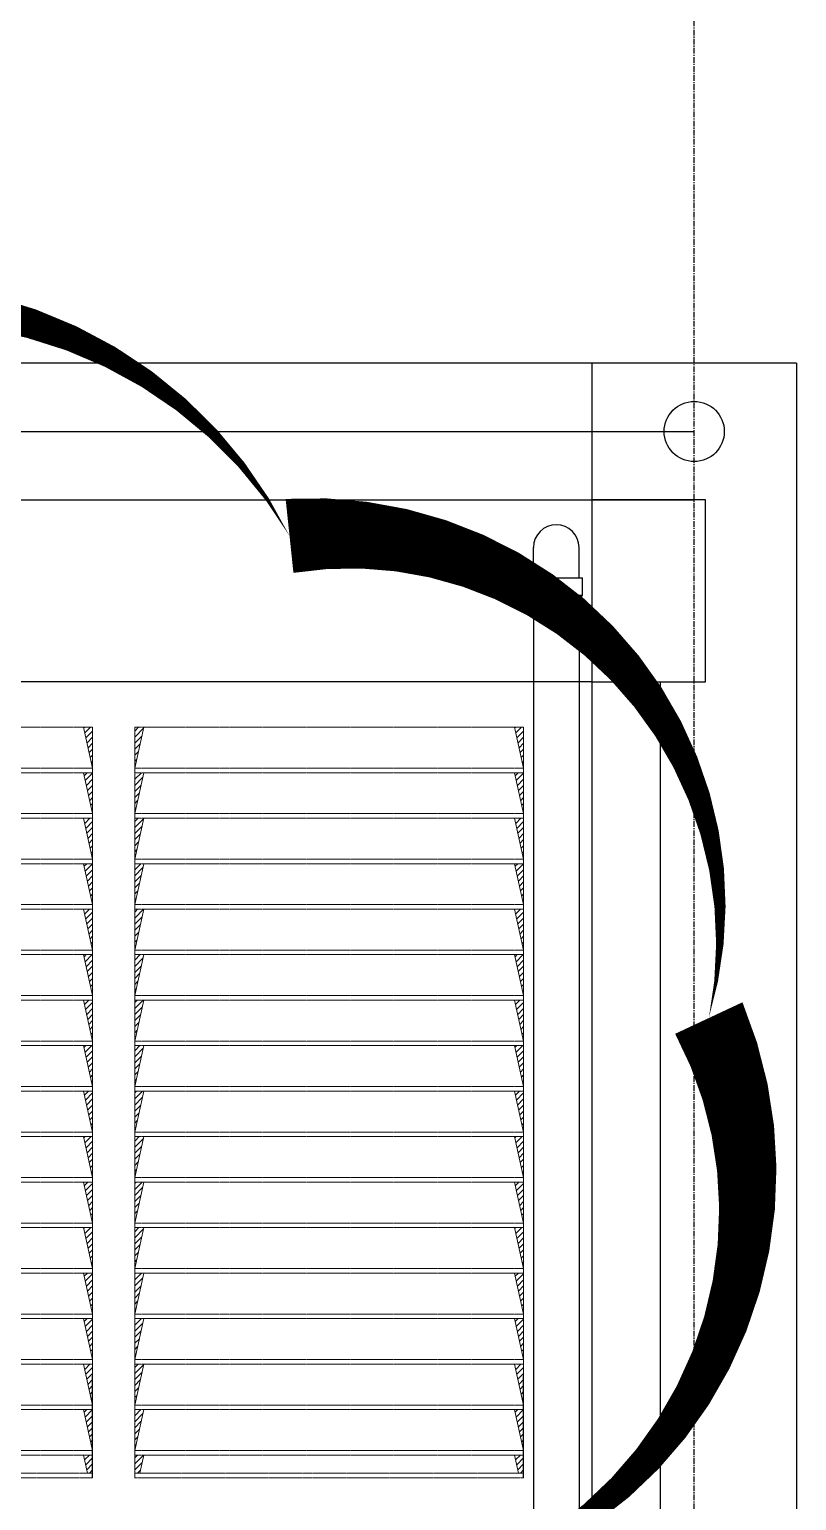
# Model space of a CAD drawing. Header units: inches. Extents: x 102027 to 175311, y -32523 to 10797.
# Drawn here: x 135676 to 137363, y 955 to 4189 of the extents above; entities that cross this region are included whole.
import ezdxf

# ---------------------------------------------------------------- set-up
doc = ezdxf.new("R2010")
doc.units = ezdxf.units.IN
doc.header["$MEASUREMENT"] = 0
doc.linetypes.add('CENTER', pattern=[2, 1.25, -0.25, 0.25, -0.25])
doc.linetypes.add('HIDDEN', pattern=[0.375, 0.25, -0.125])
for name, color, linetype in [('1', 1, 'CENTER'), ('M-CLOUD', 2, 'Continuous'), ('M-X-BKGD', 8, 'Continuous')]:
    doc.layers.add(name, color=color, linetype=linetype)
doc.layers.add('grid nos', color=253, linetype='Continuous', lineweight=0)

# ---------------------------------------------------------------- blocks, each defined once
blk = doc.blocks.new('VIL LOUVER 1')
at = {"layer": '1', "color": 170, "lineweight": 0}
for p, q in [((110379.7, 13061.1), (111234.7, 13061.1)), ((111214.7, 13061.1), (111234.7, 13061.1)), ((111214.7, 13061.1), (111234.7, 13061.1)), ((111234.7, 11411.1), (111234.7, 13061.1)), ((111234.7, 13061.1), (111234.7, 11411.1)), ((111327.2, 13061.1), (112182.2, 13061.1)), ((111327.2, 11761.1), (111327.2, 13061.1)), ((111327.2, 13061.1), (111327.2, 11761.1)), ((112162.2, 13061.1), (112182.2, 13061.1)), ((112162.2, 13061.1), (112182.2, 13061.1)), ((112182.2, 11411.1), (112182.2, 13061.1)), ((112182.2, 13061.1), (112182.2, 11411.1)), ((110379.7, 12971.1), (111234.7, 12971.1)), ((111327.2, 12971.1), (112182.2, 12971.1)), ((110379.7, 12961.1), (111234.7, 12961.1)), ((111214.7, 12961.1), (111234.7, 12961.1)), ((111214.7, 12961.1), (111234.7, 12961.1)), ((111327.2, 12961.1), (112182.2, 12961.1)), ((112162.2, 12961.1), (112182.2, 12961.1)), ((112162.2, 12961.1), (112182.2, 12961.1)), ((110379.7, 12871.1), (111234.7, 12871.1)), ((110379.7, 12861.1), (111234.7, 12861.1)), ((111214.7, 12861.1), (111234.7, 12861.1)), ((111214.7, 12861.1), (111234.7, 12861.1)), ((111327.2, 12871.1), (112182.2, 12871.1)), ((111327.2, 12861.1), (112182.2, 12861.1)), ((112162.2, 12861.1), (112182.2, 12861.1)), ((112162.2, 12861.1), (112182.2, 12861.1)), ((110379.7, 12771.1), (111234.7, 12771.1)), ((110379.7, 12761.1), (111234.7, 12761.1)), ((111214.7, 12761.1), (111234.7, 12761.1)), ((111214.7, 12761.1), (111234.7, 12761.1)), ((111327.2, 12771.1), (112182.2, 12771.1)), ((111327.2, 12761.1), (112182.2, 12761.1)), ((112162.2, 12761.1), (112182.2, 12761.1)), ((112162.2, 12761.1), (112182.2, 12761.1)), ((110379.7, 12671.1), (111234.7, 12671.1)), ((110379.7, 12661.1), (111234.7, 12661.1)), ((111214.7, 12661.1), (111234.7, 12661.1)), ((111214.7, 12661.1), (111234.7, 12661.1)), ((111327.2, 12671.1), (112182.2, 12671.1)), ((111327.2, 12661.1), (112182.2, 12661.1)), ((112162.2, 12661.1), (112182.2, 12661.1)), ((112162.2, 12661.1), (112182.2, 12661.1)), ((110379.7, 12571.1), (111234.7, 12571.1)), ((110379.7, 12561.1), (111234.7, 12561.1)), ((111214.7, 12561.1), (111234.7, 12561.1)), ((111214.7, 12561.1), (111234.7, 12561.1)), ((111327.2, 12571.1), (112182.2, 12571.1)), ((111327.2, 12561.1), (112182.2, 12561.1)), ((112162.2, 12561.1), (112182.2, 12561.1)), ((112162.2, 12561.1), (112182.2, 12561.1)), ((110379.7, 12471.1), (111234.7, 12471.1)), ((110379.7, 12461.1), (111234.7, 12461.1)), ((111214.7, 12461.1), (111234.7, 12461.1)), ((111214.7, 12461.1), (111234.7, 12461.1)), ((111327.2, 12471.1), (112182.2, 12471.1)), ((111327.2, 12461.1), (112182.2, 12461.1)), ((112162.2, 12461.1), (112182.2, 12461.1)), ((112162.2, 12461.1), (112182.2, 12461.1)), ((110379.7, 12371.1), (111234.7, 12371.1)), ((110379.7, 12361.1), (111234.7, 12361.1)), ((111214.7, 12361.1), (111234.7, 12361.1)), ((111214.7, 12361.1), (111234.7, 12361.1)), ((111327.2, 12371.1), (112182.2, 12371.1)), ((111327.2, 12361.1), (112182.2, 12361.1)), ((112162.2, 12361.1), (112182.2, 12361.1)), ((112162.2, 12361.1), (112182.2, 12361.1)), ((110379.7, 12271.1), (111234.7, 12271.1)), ((110379.7, 12261.1), (111234.7, 12261.1)), ((111214.7, 12261.1), (111234.7, 12261.1)), ((111214.7, 12261.1), (111234.7, 12261.1)), ((111327.2, 12271.1), (112182.2, 12271.1)), ((111327.2, 12261.1), (112182.2, 12261.1)), ((112162.2, 12261.1), (112182.2, 12261.1)), ((112162.2, 12261.1), (112182.2, 12261.1)), ((110379.7, 12171.1), (111234.7, 12171.1)), ((110379.7, 12161.1), (111234.7, 12161.1)), ((111214.7, 12161.1), (111234.7, 12161.1)), ((111214.7, 12161.1), (111234.7, 12161.1)), ((111327.2, 12171.1), (112182.2, 12171.1)), ((111327.2, 12161.1), (112182.2, 12161.1)), ((112162.2, 12161.1), (112182.2, 12161.1)), ((112162.2, 12161.1), (112182.2, 12161.1)), ((110379.7, 12071.1), (111234.7, 12071.1)), ((111327.2, 12071.1), (112182.2, 12071.1)), ((110379.7, 12061.1), (111234.7, 12061.1)), ((111214.7, 12061.1), (111234.7, 12061.1)), ((111214.7, 12061.1), (111234.7, 12061.1)), ((111327.2, 12061.1), (112182.2, 12061.1)), ((112162.2, 12061.1), (112182.2, 12061.1)), ((112162.2, 12061.1), (112182.2, 12061.1)), ((110379.7, 11971.1), (111234.7, 11971.1)), ((111327.2, 11971.1), (112182.2, 11971.1)), ((110379.7, 11961.1), (111234.7, 11961.1)), ((111214.7, 11961.1), (111234.7, 11961.1)), ((111214.7, 11961.1), (111234.7, 11961.1)), ((111327.2, 11961.1), (112182.2, 11961.1)), ((112162.2, 11961.1), (112182.2, 11961.1)), ((112162.2, 11961.1), (112182.2, 11961.1)), ((110379.7, 11871.1), (111234.7, 11871.1)), ((111327.2, 11871.1), (112182.2, 11871.1)), ((110379.7, 11861.1), (111234.7, 11861.1)), ((111214.7, 11861.1), (111234.7, 11861.1)), ((111214.7, 11861.1), (111234.7, 11861.1)), ((111327.2, 11861.1), (112182.2, 11861.1)), ((112162.2, 11861.1), (112182.2, 11861.1)), ((112162.2, 11861.1), (112182.2, 11861.1)), ((110379.7, 11771.1), (111234.7, 11771.1)), ((110379.7, 11761.1), (111234.7, 11761.1)), ((111214.7, 11761.1), (111234.7, 11761.1)), ((111214.7, 11761.1), (111234.7, 11761.1)), ((111234.5, 11771.1), (111234.7, 11771.1)), ((111234.5, 11771.1), (111234.7, 11771.1)), ((111327.2, 11771.1), (112182.2, 11771.1)), ((111327.2, 11761.1), (112182.2, 11761.1)), ((112162.2, 11761.1), (112182.2, 11761.1)), ((112162.2, 11761.1), (112182.2, 11761.1)), ((112182, 11771.1), (112182.2, 11771.1)), ((112182, 11771.1), (112182.2, 11771.1)), ((110379.7, 11671.1), (111234.7, 11671.1)), ((110379.7, 11661.1), (111234.7, 11661.1)), ((111214.7, 11661.1), (111234.7, 11661.1)), ((111214.7, 11661.1), (111234.7, 11661.1)), ((111234.3, 11671.1), (111234.7, 11671.1)), ((111234.3, 11671.1), (111234.7, 11671.1)), ((111327.2, 11671.1), (112182.2, 11671.1)), ((111327.2, 11661.1), (112182.2, 11661.1)), ((112162.2, 11661.1), (112182.2, 11661.1)), ((112162.2, 11661.1), (112182.2, 11661.1)), ((112181.8, 11671.1), (112182.2, 11671.1)), ((112181.8, 11671.1), (112182.2, 11671.1)), ((110379.7, 11571.1), (111234.7, 11571.1)), ((110379.7, 11561.1), (111234.7, 11561.1)), ((111214.7, 11561.1), (111234.7, 11561.1)), ((111214.7, 11561.1), (111234.7, 11561.1)), ((111234.2, 11571.1), (111234.7, 11571.1)), ((111234.2, 11571.1), (111234.7, 11571.1)), ((111327.2, 11571.1), (112182.2, 11571.1)), ((111327.2, 11561.1), (112182.2, 11561.1)), ((112162.2, 11561.1), (112182.2, 11561.1)), ((112162.2, 11561.1), (112182.2, 11561.1)), ((112181.7, 11571.1), (112182.2, 11571.1)), ((112181.7, 11571.1), (112182.2, 11571.1)), ((110379.7, 11471.1), (111234.7, 11471.1)), ((110379.7, 11461.1), (111234.7, 11461.1)), ((111214.7, 11461.1), (111234.7, 11461.1)), ((111214.7, 11461.1), (111234.7, 11461.1)), ((111234, 11471.1), (111234.7, 11471.1)), ((111234, 11471.1), (111234.7, 11471.1)), ((111327.2, 11471.1), (112182.2, 11471.1)), ((111327.2, 11461.1), (112182.2, 11461.1)), ((112162.2, 11461.1), (112182.2, 11461.1)), ((112162.2, 11461.1), (112182.2, 11461.1)), ((112181.5, 11471.1), (112182.2, 11471.1)), ((112181.5, 11471.1), (112182.2, 11471.1)), ((110378.9, 11421.1), (111234.7, 11421.1)), ((111223.6, 11421.1), (111234.7, 11421.1)), ((111223.6, 11421.1), (111233.9, 11421.1)), ((111326.4, 11421.1), (112182.2, 11421.1)), ((112171.1, 11421.1), (112182.2, 11421.1)), ((112171.1, 11421.1), (112181.4, 11421.1)), ((110378.9, 11411.1), (111234.7, 11411.1)), ((111233.9, 11411.1), (111234.7, 11411.1)), ((111326.4, 11411.1), (112182.2, 11411.1)), ((112181.4, 11411.1), (112182.2, 11411.1))]:
    blk.add_line(p, q, dxfattribs=at)
at = {"layer": 'grid nos', "color": 170, "linetype": 'HIDDEN', "ltscale": 10000}
for p, q in [((111214.7, 13061.1), (111234.7, 12971.1)), ((111347.2, 13061.1), (111327.2, 12971.1)), ((112162.2, 13061.1), (112182.2, 12971.1)), ((111214.7, 12961.1), (111234.7, 12871.1)), ((111347.2, 12961.1), (111327.2, 12871.1)), ((112162.2, 12961.1), (112182.2, 12871.1)), ((111214.7, 12861.1), (111234.7, 12771.1)), ((111347.2, 12861.1), (111327.2, 12771.1)), ((112162.2, 12861.1), (112182.2, 12771.1)), ((111214.7, 12761.1), (111234.7, 12671.1)), ((111347.2, 12761.1), (111327.2, 12671.1)), ((112162.2, 12761.1), (112182.2, 12671.1)), ((111214.7, 12661.1), (111234.7, 12571.1)), ((111347.2, 12661.1), (111327.2, 12571.1)), ((112162.2, 12661.1), (112182.2, 12571.1)), ((111214.7, 12561.1), (111234.7, 12471.1)), ((111347.2, 12561.1), (111327.2, 12471.1)), ((112162.2, 12561.1), (112182.2, 12471.1)), ((111214.7, 12461.1), (111234.7, 12371.1)), ((111347.2, 12461.1), (111327.2, 12371.1)), ((112162.2, 12461.1), (112182.2, 12371.1)), ((111214.7, 12361.1), (111234.7, 12271.1)), ((111347.2, 12361.1), (111327.2, 12271.1)), ((112162.2, 12361.1), (112182.2, 12271.1)), ((111214.7, 12261.1), (111234.7, 12171.1)), ((111347.2, 12261.1), (111327.2, 12171.1)), ((112162.2, 12261.1), (112182.2, 12171.1)), ((111214.7, 12161.1), (111234.7, 12071.1)), ((111347.2, 12161.1), (111327.2, 12071.1)), ((112162.2, 12161.1), (112182.2, 12071.1)), ((111214.7, 12061.1), (111234.7, 11971.1)), ((111347.2, 12061.1), (111327.2, 11971.1)), ((112162.2, 12061.1), (112182.2, 11971.1)), ((111214.7, 11961.1), (111234.7, 11871.1)), ((111347.2, 11961.1), (111327.2, 11871.1)), ((112162.2, 11961.1), (112182.2, 11871.1)), ((111234.7, 11861.1), (111214.7, 11861.1)), ((111214.7, 11861.1), (111234.7, 11771.1)), ((111233.9, 11411.1), (111234.7, 11861.1)), ((111234.7, 11771.1), (111234.7, 11861.1)), ((111327.2, 11771.1), (111327.2, 11861.1)), ((111327.2, 11861.1), (111347.2, 11861.1)), ((111347.2, 11861.1), (111327.2, 11771.1)), ((111327.2, 11411.1), (111327.2, 11861.1)), ((112182.2, 11861.1), (112162.2, 11861.1)), ((112162.2, 11861.1), (112182.2, 11771.1)), ((112181.4, 11411.1), (112182.2, 11861.1)), ((112182.2, 11771.1), (112182.2, 11861.1)), ((111214.7, 11761.1), (111234.7, 11671.1)), ((111347.2, 11761.1), (111327.2, 11671.1)), ((112162.2, 11761.1), (112182.2, 11671.1)), ((111214.7, 11661.1), (111234.7, 11571.1)), ((111347.2, 11661.1), (111327.2, 11571.1)), ((112162.2, 11661.1), (112182.2, 11571.1)), ((111214.7, 11561.1), (111234.7, 11471.1)), ((111347.2, 11561.1), (111327.2, 11471.1)), ((112162.2, 11561.1), (112182.2, 11471.1)), ((111214.7, 11461.1), (111223.6, 11421.1)), ((111347.2, 11461.1), (111338.3, 11421.1)), ((112162.2, 11461.1), (112171.1, 11421.1)), ((111336.1, 11411.1), (111336, 11410.5))]:
    blk.add_line(p, q, dxfattribs=at)
at = {"layer": 'grid nos', "color": 170, "linetype": 'Continuous', "ltscale": 10000}
for p, q in [((111215.1, 13059.4), (111216.7, 13061.1)), ((111217.5, 13048.6), (111230, 13061.1)), ((111219.9, 13037.7), (111234.7, 13052.5)), ((111222.3, 13026.9), (111234.7, 13039.3)), ((111327.2, 13052.5), (111335.7, 13061.1)), ((111327.2, 13039.3), (111346.7, 13058.7)), ((111327.2, 13026), (111342.9, 13041.7)), ((112162.6, 13059.4), (112164.2, 13061.1)), ((112165, 13048.6), (112177.5, 13061.1)), ((112167.4, 13037.7), (112182.2, 13052.5)), ((112169.8, 13026.9), (112182.2, 13039.3)), ((111224.7, 13016), (111234.7, 13026)), ((111227.1, 13005.2), (111234.7, 13012.8)), ((111327.2, 13012.7), (111339.1, 13024.7)), ((111327.2, 12999.5), (111335.3, 13007.6)), ((112172.2, 13016), (112182.2, 13026)), ((112174.6, 13005.2), (112182.2, 13012.8)), ((111229.5, 12994.3), (111234.7, 12999.5)), ((111231.9, 12983.5), (111234.7, 12986.2)), ((111234.3, 12972.6), (111234.7, 12973)), ((111327.2, 12986.2), (111331.5, 12990.6)), ((111327.2, 12973), (111327.7, 12973.5)), ((112177, 12994.3), (112182.2, 12999.5)), ((112179.4, 12983.5), (112182.2, 12986.2)), ((112181.8, 12972.6), (112182.2, 12973)), ((111216.2, 12954.5), (111222.8, 12961.1)), ((111218.6, 12943.6), (111234.7, 12959.7)), ((111221, 12932.8), (111234.7, 12946.5)), ((111327.2, 12959.7), (111328.5, 12961.1)), ((111327.2, 12946.5), (111341.8, 12961.1)), ((111327.2, 12933.2), (111344.9, 12950.9)), ((112163.7, 12954.5), (112170.3, 12961.1)), ((112166.1, 12943.6), (112182.2, 12959.7)), ((112168.5, 12932.8), (112182.2, 12946.5)), ((111223.4, 12921.9), (111234.7, 12933.2)), ((111225.8, 12911.1), (111234.7, 12920)), ((111228.2, 12900.2), (111234.7, 12906.7)), ((111327.2, 12919.9), (111341.2, 12933.9)), ((111327.2, 12906.7), (111337.4, 12916.9)), ((112170.9, 12921.9), (112182.2, 12933.2)), ((112173.3, 12911.1), (112182.2, 12920)), ((112175.7, 12900.2), (112182.2, 12906.7)), ((111230.6, 12889.4), (111234.7, 12893.4)), ((111233, 12878.5), (111234.7, 12880.2)), ((111327.2, 12893.4), (111333.6, 12899.8)), ((111327.2, 12880.2), (111329.8, 12882.8)), ((112178.1, 12889.4), (112182.2, 12893.4)), ((112180.5, 12878.5), (112182.2, 12880.2)), ((111214.9, 12860.3), (111215.6, 12861.1)), ((111217.3, 12849.5), (111228.8, 12861.1)), ((111219.7, 12838.6), (111234.7, 12853.7)), ((111222.1, 12827.8), (111234.7, 12840.4)), ((111327.2, 12853.6), (111334.6, 12861.1)), ((111327.2, 12840.4), (111347, 12860.2)), ((111327.2, 12827.1), (111343.2, 12843.2)), ((112162.4, 12860.3), (112163.1, 12861.1)), ((112164.8, 12849.5), (112176.3, 12861.1)), ((112167.2, 12838.6), (112182.2, 12853.7)), ((112169.6, 12827.8), (112182.2, 12840.4)), ((111224.5, 12816.9), (111234.7, 12827.1)), ((111226.9, 12806.1), (111234.7, 12813.9)), ((111327.2, 12813.9), (111339.4, 12826.1)), ((111327.2, 12800.6), (111335.6, 12809.1)), ((112172, 12816.9), (112182.2, 12827.1)), ((112174.4, 12806.1), (112182.2, 12813.9)), ((111229.3, 12795.3), (111234.7, 12800.6)), ((111231.7, 12784.4), (111234.7, 12787.4)), ((111234.1, 12773.6), (111234.7, 12774.1)), ((111327.2, 12787.4), (111331.8, 12792)), ((111327.2, 12774.1), (111328.1, 12775)), ((112176.8, 12795.3), (112182.2, 12800.6)), ((112179.2, 12784.4), (112182.2, 12787.4)), ((112181.6, 12773.6), (112182.2, 12774.1)), ((111216, 12755.4), (111221.6, 12761.1)), ((111218.4, 12744.5), (111234.7, 12760.9)), ((111220.8, 12733.7), (111234.7, 12747.6)), ((111327.2, 12760.8), (111327.4, 12761.1)), ((111327.2, 12747.6), (111340.7, 12761.1)), ((111327.2, 12734.3), (111345.3, 12752.4)), ((112163.5, 12755.4), (112169.1, 12761.1)), ((112165.9, 12744.5), (112182.2, 12760.9)), ((112168.3, 12733.7), (112182.2, 12747.6)), ((111223.2, 12722.8), (111234.7, 12734.3)), ((111225.6, 12712), (111234.7, 12721.1)), ((111327.2, 12721.1), (111341.5, 12735.4)), ((111327.2, 12707.8), (111337.7, 12718.3)), ((112170.7, 12722.8), (112182.2, 12734.3)), ((112173.1, 12712), (112182.2, 12721.1)), ((111228, 12701.1), (111234.7, 12707.8)), ((111230.4, 12690.3), (111234.7, 12694.6)), ((111232.8, 12679.4), (111234.7, 12681.3)), ((111327.2, 12694.5), (111333.9, 12701.3)), ((111327.2, 12681.3), (111330.1, 12684.2)), ((112175.5, 12701.1), (112182.2, 12707.8)), ((112177.9, 12690.3), (112182.2, 12694.6)), ((112180.3, 12679.4), (112182.2, 12681.3)), ((111217.1, 12650.4), (111227.7, 12661.1)), ((111219.5, 12639.6), (111234.7, 12654.8)), ((111327.2, 12654.8), (111333.5, 12661.1)), ((111327.2, 12641.5), (111346.7, 12661.1)), ((112164.6, 12650.4), (112175.2, 12661.1)), ((112167, 12639.6), (112182.2, 12654.8)), ((111221.9, 12628.7), (111234.7, 12641.5)), ((111224.3, 12617.9), (111234.7, 12628.3)), ((111226.7, 12607), (111234.7, 12615)), ((111327.2, 12628.3), (111343.5, 12644.6)), ((111327.2, 12615), (111339.7, 12627.6)), ((112169.4, 12628.7), (112182.2, 12641.5)), ((112171.8, 12617.9), (112182.2, 12628.3)), ((112174.2, 12607), (112182.2, 12615)), ((111229.1, 12596.2), (111234.7, 12601.8)), ((111231.5, 12585.3), (111234.7, 12588.5)), ((111327.2, 12601.7), (111336, 12610.5)), ((111327.2, 12588.5), (111332.2, 12593.5)), ((112176.6, 12596.2), (112182.2, 12601.8)), ((112179, 12585.3), (112182.2, 12588.5)), ((111215.7, 12556.3), (111220.5, 12561.1)), ((111218.2, 12545.4), (111233.8, 12561.1)), ((111220.6, 12534.6), (111234.7, 12548.7)), ((111233.9, 12574.5), (111234.7, 12575.2)), ((111327.2, 12575.2), (111328.4, 12576.4)), ((111327.2, 12548.7), (111339.5, 12561.1)), ((111327.2, 12535.4), (111345.6, 12553.8)), ((112163.2, 12556.3), (112168, 12561.1)), ((112165.7, 12545.4), (112181.3, 12561.1)), ((112168.1, 12534.6), (112182.2, 12548.7)), ((112181.4, 12574.5), (112182.2, 12575.2)), ((111223, 12523.8), (111234.7, 12535.5)), ((111225.4, 12512.9), (111234.7, 12522.2)), ((111327.2, 12522.2), (111341.8, 12536.8)), ((111327.2, 12508.9), (111338, 12519.8)), ((112170.5, 12523.8), (112182.2, 12535.5)), ((112172.9, 12512.9), (112182.2, 12522.2)), ((111227.8, 12502.1), (111234.7, 12508.9)), ((111230.2, 12491.2), (111234.7, 12495.7)), ((111327.2, 12495.7), (111334.2, 12502.7)), ((111327.2, 12482.4), (111330.4, 12485.7)), ((112175.3, 12502.1), (112182.2, 12508.9)), ((112177.7, 12491.2), (112182.2, 12495.7)), ((111216.9, 12451.3), (111226.6, 12461.1)), ((111219.3, 12440.5), (111234.7, 12455.9)), ((111232.6, 12480.4), (111234.7, 12482.4)), ((111327.2, 12455.9), (111332.3, 12461.1)), ((111327.2, 12442.6), (111345.6, 12461.1)), ((112164.4, 12451.3), (112174.1, 12461.1)), ((112166.8, 12440.5), (112182.2, 12455.9)), ((112180.1, 12480.4), (112182.2, 12482.4)), ((111221.7, 12429.6), (111234.7, 12442.7)), ((111224.1, 12418.8), (111234.7, 12429.4)), ((111327.2, 12429.4), (111343.9, 12446)), ((111327.2, 12416.1), (111340.1, 12429)), ((112169.2, 12429.6), (112182.2, 12442.7)), ((112171.6, 12418.8), (112182.2, 12429.4)), ((111226.5, 12407.9), (111234.7, 12416.1)), ((111228.9, 12397.1), (111234.7, 12402.9)), ((111231.3, 12386.2), (111234.7, 12389.6)), ((111327.2, 12402.9), (111336.3, 12412)), ((111327.2, 12389.6), (111332.5, 12394.9)), ((112174, 12407.9), (112182.2, 12416.1)), ((112176.4, 12397.1), (112182.2, 12402.9)), ((112178.8, 12386.2), (112182.2, 12389.6)), ((111215.5, 12357.2), (111219.4, 12361.1)), ((111218, 12346.4), (111232.6, 12361.1)), ((111233.7, 12375.4), (111234.7, 12376.4)), ((111327.2, 12376.3), (111328.7, 12377.9)), ((111327.2, 12349.8), (111338.4, 12361.1)), ((111327.2, 12336.6), (111345.9, 12355.3)), ((112163, 12357.2), (112166.9, 12361.1)), ((112165.5, 12346.4), (112180.1, 12361.1)), ((112181.2, 12375.4), (112182.2, 12376.4)), ((111220.4, 12335.5), (111234.7, 12349.8)), ((111222.8, 12324.7), (111234.7, 12336.6)), ((111225.2, 12313.8), (111234.7, 12323.3)), ((111327.2, 12323.3), (111342.1, 12338.2)), ((112167.9, 12335.5), (112182.2, 12349.8)), ((112170.3, 12324.7), (112182.2, 12336.6)), ((112172.7, 12313.8), (112182.2, 12323.3)), ((111227.6, 12303), (111234.7, 12310.1)), ((111230, 12292.1), (111234.7, 12296.8)), ((111327.2, 12310.1), (111338.3, 12321.2)), ((111327.2, 12296.8), (111334.5, 12304.2)), ((112175.1, 12303), (112182.2, 12310.1)), ((112177.5, 12292.1), (112182.2, 12296.8)), ((111216.6, 12252.3), (111225.4, 12261.1)), ((111219.1, 12241.4), (111234.7, 12257)), ((111232.4, 12281.3), (111234.7, 12283.6)), ((111327.2, 12283.5), (111330.8, 12287.1)), ((111327.2, 12257), (111331.2, 12261.1)), ((111327.2, 12243.8), (111344.5, 12261.1)), ((112164.1, 12252.3), (112172.9, 12261.1)), ((112166.6, 12241.4), (112182.2, 12257)), ((112179.9, 12281.3), (112182.2, 12283.6)), ((111221.5, 12230.6), (111234.7, 12243.8)), ((111223.9, 12219.7), (111234.7, 12230.5)), ((111327.2, 12230.5), (111344.2, 12247.5)), ((111327.2, 12217.2), (111340.4, 12230.4)), ((112169, 12230.6), (112182.2, 12243.8)), ((112171.4, 12219.7), (112182.2, 12230.5)), ((111226.3, 12208.9), (111234.7, 12217.3)), ((111228.7, 12198), (111234.7, 12204)), ((111327.2, 12204), (111336.6, 12213.4)), ((111327.2, 12190.7), (111332.8, 12196.4)), ((112173.8, 12208.9), (112182.2, 12217.3)), ((112176.2, 12198), (112182.2, 12204)), ((111215.3, 12158.1), (111218.3, 12161.1)), ((111217.8, 12147.3), (111231.5, 12161.1)), ((111231.1, 12187.2), (111234.7, 12190.7)), ((111233.5, 12176.3), (111234.7, 12177.5)), ((111327.2, 12177.5), (111329, 12179.3)), ((111327.2, 12151), (111337.3, 12161.1)), ((112162.8, 12158.1), (112165.8, 12161.1)), ((112165.3, 12147.3), (112179, 12161.1)), ((112178.6, 12187.2), (112182.2, 12190.7)), ((112181, 12176.3), (112182.2, 12177.5)), ((111220.2, 12136.4), (111234.7, 12151)), ((111222.6, 12125.6), (111234.7, 12137.7)), ((111327.2, 12137.7), (111346.2, 12156.7)), ((111327.2, 12124.4), (111342.4, 12139.7)), ((112167.7, 12136.4), (112182.2, 12151)), ((112170.1, 12125.6), (112182.2, 12137.7)), ((111225, 12114.7), (111234.7, 12124.5)), ((111227.4, 12103.9), (111234.7, 12111.2)), ((111229.8, 12093.1), (111234.7, 12097.9)), ((111327.2, 12111.2), (111338.7, 12122.6)), ((111327.2, 12097.9), (111334.9, 12105.6)), ((112172.5, 12114.7), (112182.2, 12124.5)), ((112174.9, 12103.9), (112182.2, 12111.2)), ((112177.3, 12093.1), (112182.2, 12097.9)), ((111232.2, 12082.2), (111234.7, 12084.7)), ((111234.6, 12071.4), (111234.7, 12071.4)), ((111327.2, 12084.7), (111331.1, 12088.6)), ((111327.2, 12071.4), (111327.3, 12071.5)), ((112179.7, 12082.2), (112182.2, 12084.7)), ((112182.1, 12071.4), (112182.2, 12071.4)), ((111216.4, 12053.2), (111224.3, 12061.1)), ((111218.9, 12042.3), (111234.7, 12058.2)), ((111221.3, 12031.5), (111234.7, 12044.9)), ((111223.7, 12020.6), (111234.7, 12031.6)), ((111327.2, 12058.2), (111330.1, 12061.1)), ((111327.2, 12044.9), (111343.4, 12061.1)), ((111327.2, 12031.6), (111344.5, 12048.9)), ((111327.2, 12018.4), (111340.7, 12031.9)), ((112163.9, 12053.2), (112171.8, 12061.1)), ((112166.4, 12042.3), (112182.2, 12058.2)), ((112168.8, 12031.5), (112182.2, 12044.9)), ((112171.2, 12020.6), (112182.2, 12031.6)), ((111226.1, 12009.8), (111234.7, 12018.4)), ((111228.5, 11998.9), (111234.7, 12005.1)), ((111327.2, 12005.1), (111336.9, 12014.8)), ((112173.6, 12009.8), (112182.2, 12018.4)), ((112176, 11998.9), (112182.2, 12005.1)), ((111230.9, 11988.1), (111234.7, 11991.9)), ((111233.3, 11977.2), (111234.7, 11978.6)), ((111327.2, 11991.9), (111333.1, 11997.8)), ((111327.2, 11978.6), (111329.3, 11980.8)), ((112178.4, 11988.1), (112182.2, 11991.9)), ((112180.8, 11977.2), (112182.2, 11978.6)), ((111215.1, 11959.1), (111217.1, 11961.1)), ((111217.5, 11948.2), (111230.4, 11961.1)), ((111220, 11937.4), (111234.7, 11952.1)), ((111222.4, 11926.5), (111234.7, 11938.8)), ((111327.2, 11952.1), (111336.2, 11961.1)), ((111327.2, 11938.8), (111346.6, 11958.2)), ((111327.2, 11925.6), (111342.8, 11941.1)), ((112162.6, 11959.1), (112164.6, 11961.1)), ((112165, 11948.2), (112177.9, 11961.1)), ((112167.5, 11937.4), (112182.2, 11952.1)), ((112169.9, 11926.5), (112182.2, 11938.8)), ((111224.8, 11915.7), (111234.7, 11925.6)), ((111227.2, 11904.8), (111234.7, 11912.3)), ((111327.2, 11912.3), (111339, 11924.1)), ((111327.2, 11899.1), (111335.2, 11907.1)), ((112172.3, 11915.7), (112182.2, 11925.6)), ((112174.7, 11904.8), (112182.2, 11912.3)), ((111229.6, 11894), (111234.7, 11899.1)), ((111232, 11883.1), (111234.7, 11885.8)), ((111234.4, 11872.3), (111234.7, 11872.6)), ((111327.2, 11885.8), (111331.4, 11890)), ((111327.2, 11872.5), (111327.6, 11873)), ((112177.1, 11894), (112182.2, 11899.1)), ((112179.5, 11883.1), (112182.2, 11885.8)), ((112181.9, 11872.3), (112182.2, 11872.6)), ((111216.2, 11854.1), (111223.2, 11861.1)), ((111218.6, 11843.2), (111234.7, 11859.3)), ((111221.1, 11832.4), (111234.7, 11846)), ((111327.2, 11859.3), (111329, 11861.1)), ((111327.2, 11846), (111342.2, 11861.1)), ((111327.2, 11832.8), (111344.8, 11850.4)), ((112163.7, 11854.1), (112170.7, 11861.1)), ((112166.1, 11843.2), (112182.2, 11859.3)), ((112168.6, 11832.4), (112182.2, 11846)), ((111223.5, 11821.6), (111234.7, 11832.8)), ((111225.9, 11810.7), (111234.7, 11819.5)), ((111228.3, 11799.9), (111234.7, 11806.3)), ((111327.2, 11819.5), (111341, 11833.3)), ((111327.2, 11806.2), (111337.2, 11816.3)), ((112171, 11821.6), (112182.2, 11832.8)), ((112173.4, 11810.7), (112182.2, 11819.5)), ((112175.8, 11799.9), (112182.2, 11806.3)), ((111230.7, 11789), (111234.7, 11793)), ((111233.1, 11778.2), (111234.7, 11779.7)), ((111327.2, 11793), (111333.5, 11799.3)), ((111327.2, 11779.7), (111329.7, 11782.2)), ((112178.2, 11789), (112182.2, 11793)), ((112180.6, 11778.2), (112182.2, 11779.7)), ((111216.2, 11754.5), (111222.8, 11761.1)), ((111218.6, 11743.6), (111234.7, 11759.7)), ((111221, 11732.8), (111234.7, 11746.5)), ((111327.2, 11759.7), (111328.5, 11761.1)), ((111327.2, 11746.5), (111341.8, 11761.1)), ((111327.2, 11733.2), (111344.9, 11750.9)), ((112163.7, 11754.5), (112170.3, 11761.1)), ((112166.1, 11743.6), (112182.2, 11759.7)), ((112168.5, 11732.8), (112182.2, 11746.5)), ((111223.4, 11721.9), (111234.7, 11733.2)), ((111225.8, 11711.1), (111234.7, 11720)), ((111327.2, 11719.9), (111341.2, 11733.9)), ((111327.2, 11706.7), (111337.4, 11716.9)), ((112170.9, 11721.9), (112182.2, 11733.2)), ((112173.3, 11711.1), (112182.2, 11720)), ((111228.2, 11700.2), (111234.7, 11706.7)), ((111230.6, 11689.4), (111234.7, 11693.4)), ((111233, 11678.5), (111234.7, 11680.2)), ((111327.2, 11693.4), (111333.6, 11699.8)), ((111327.2, 11680.2), (111329.8, 11682.8)), ((112175.7, 11700.2), (112182.2, 11706.7)), ((112178.1, 11689.4), (112182.2, 11693.4)), ((112180.5, 11678.5), (112182.2, 11680.2)), ((111214.9, 11660.3), (111215.6, 11661.1)), ((111217.3, 11649.5), (111228.8, 11661.1)), ((111219.7, 11638.6), (111234.7, 11653.7)), ((111327.2, 11653.6), (111334.6, 11661.1)), ((111327.2, 11640.4), (111347, 11660.2)), ((111327.2, 11627.1), (111343.2, 11643.2)), ((112162.4, 11660.3), (112163.1, 11661.1)), ((112164.8, 11649.5), (112176.3, 11661.1)), ((112167.2, 11638.6), (112182.2, 11653.7)), ((111222.1, 11627.8), (111234.7, 11640.4)), ((111224.5, 11616.9), (111234.7, 11627.1)), ((111226.9, 11606.1), (111234.7, 11613.9)), ((111327.2, 11613.9), (111339.4, 11626.1)), ((112169.6, 11627.8), (112182.2, 11640.4)), ((112172, 11616.9), (112182.2, 11627.1)), ((112174.4, 11606.1), (112182.2, 11613.9)), ((111229.3, 11595.3), (111234.7, 11600.6)), ((111231.7, 11584.4), (111234.7, 11587.4)), ((111327.2, 11600.6), (111335.6, 11609.1)), ((111327.2, 11587.4), (111331.8, 11592)), ((112176.8, 11595.3), (112182.2, 11600.6)), ((112179.2, 11584.4), (112182.2, 11587.4)), ((111216, 11555.4), (111221.6, 11561.1)), ((111218.4, 11544.5), (111234.7, 11560.9)), ((111220.8, 11533.7), (111234.7, 11547.6)), ((111234.1, 11573.6), (111234.7, 11574.1)), ((111327.2, 11574.1), (111328.1, 11575)), ((111327.2, 11560.8), (111327.4, 11561.1)), ((111327.2, 11547.6), (111340.7, 11561.1)), ((111327.2, 11534.3), (111345.3, 11552.4)), ((112163.5, 11555.4), (112169.1, 11561.1)), ((112165.9, 11544.5), (112182.2, 11560.9)), ((112168.3, 11533.7), (112182.2, 11547.6)), ((112181.6, 11573.6), (112182.2, 11574.1)), ((111223.2, 11522.8), (111234.7, 11534.3)), ((111225.6, 11512), (111234.7, 11521.1)), ((111327.2, 11521.1), (111341.5, 11535.4)), ((111327.2, 11507.8), (111337.7, 11518.3)), ((112170.7, 11522.8), (112182.2, 11534.3)), ((112173.1, 11512), (112182.2, 11521.1)), ((111228, 11501.1), (111234.7, 11507.8)), ((111230.4, 11490.3), (111234.7, 11494.6)), ((111232.8, 11479.4), (111234.7, 11481.3)), ((111327.2, 11494.5), (111333.9, 11501.3)), ((111327.2, 11481.3), (111330.1, 11484.2)), ((112175.5, 11501.1), (112182.2, 11507.8)), ((112177.9, 11490.3), (112182.2, 11494.6)), ((112180.3, 11479.4), (112182.2, 11481.3)), ((111217.1, 11450.4), (111227.7, 11461.1)), ((111219.5, 11439.6), (111234.7, 11454.8)), ((111327.2, 11454.8), (111333.5, 11461.1)), ((111327.2, 11441.5), (111346.7, 11461.1)), ((112164.6, 11450.4), (112175.2, 11461.1)), ((112167, 11439.6), (112182.2, 11454.8)), ((111221.9, 11428.7), (111234.7, 11441.5)), ((111227.5, 11421.1), (111234.7, 11428.3)), ((111327.2, 11428.3), (111343.5, 11444.6)), ((111333.2, 11421.1), (111339.7, 11427.6)), ((112169.4, 11428.7), (112182.2, 11441.5)), ((112175, 11421.1), (112182.2, 11428.3))]:
    blk.add_line(p, q, dxfattribs=at)

msp = doc.modelspace()

# ---------------------------------------------------------------- linework, layer by layer
at = {"layer": 'M-CLOUD'}
msp.add_lwpolyline([(125097.3, 485.5, 0, 163.4, 0.520567), (126731.7, 498.2, 0, 163.4, 0.520567), (128366.1, 511, 0, 163.4, 0.520567), (130000.4, 521, 0, 163.4, 0.520567), (131631.7, 420.3, 0, 163.4, 0.520567), (133263.5, 350, 0, 163.4, 0.520567), (134897.3, 393.6, 0, 163.4, 0.520567), (136435.6, 740.1, 0, 163.4, 0.520567), (137169.7, 2015.9, 0, 163.4, 0.520567), (136247.9, 3075.8, 0, 163.4, 0.520567), (134651.6, 3255.5, 0, 163.4, 0.520567), (133017.2, 3249.1, 0, 163.4, 0.520567), (131382.8, 3237.9, 0, 163.4, 0.520567), (129748.4, 3226.6, 0, 163.4, 0.520567), (128114.1, 3215.3, 0, 163.4, 0.520567), (126479.7, 3204, 0, 163.4, 0.520567)], format="xyseb", dxfattribs=at)
at = {"layer": 'M-X-BKGD', "color": 8, "linetype": 'CENTER', "ltscale": 10}
msp.add_line((137137.6, -6544.1), (137137.6, 9596.6), dxfattribs=at)
at = {"layer": 'M-X-BKGD', "color": 8}
for p, q in [((137362.6, 3455.2), (117912.6, 3455.2)), ((136912.6, 3455.2), (136912.6, -6394.8)), ((137362.6, 3455.2), (137362.6, -6394.8)), ((136784.3, 2983.6), (136784.3, 3050.2)), ((136884.3, 2983.6), (136884.3, 3050.2)), ((136776.9, 2983.6), (136891.7, 2983.6)), ((136891.7, 2945.2), (136891.7, 2983.6)), ((136776.9, 2945.2), (136891.7, 2945.2)), ((136784.3, 2935.4), (136776.9, 2945.2)), ((136884.3, 2935.4), (136891.7, 2945.2)), ((136784.3, 2935.4), (136784.3, -6394.8)), ((136784.3, 2935.4), (136884.3, 2935.4)), ((136884.3, 2935.4), (136884.3, -6394.8)), ((136912.6, 2755.2), (133862.6, 2755.2))]:
    msp.add_line(p, q, dxfattribs=at)
at = {"layer": 'M-X-BKGD', "color": 8, "linetype": 'HIDDEN', "ltscale": 5}
for p, q in [((118137.6, 3305.2), (137137.6, 3305.2)), ((118137.6, 3155.2), (137137.6, 3155.2)), ((137062.6, 2755.2), (137062.6, -6394.8))]:
    msp.add_line(p, q, dxfattribs=at)
msp.add_lwpolyline([(136912.6, 3155.2), (136912.6, 2755.2), (137162.6, 2755.2), (137162.6, 3155.2)], close=True, dxfattribs=at)
at = {"layer": 'M-X-BKGD', "color": 8}
msp.add_circle((137137.6, 3305.2), 66.1, dxfattribs=at)
msp.add_arc((136834.3, 3050.2), 50, 0, 180, dxfattribs=at)

# ---------------------------------------------------------------- block references
msp.add_blockref('VIL LOUVER 1', (24580.4, -10405.9))

doc.saveas('drawing.dxf')
